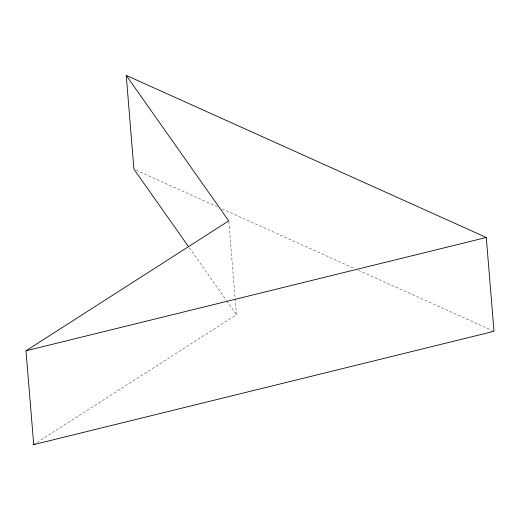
<?xml version="1.0" encoding="UTF-8"?>
<svg xmlns="http://www.w3.org/2000/svg" width="520" height="520" viewBox="0 0 520 520"><rect width="100%" height="100%" fill="white"/><g stroke="black" fill="none" stroke-linecap="round" stroke-linejoin="round"><path stroke-width="0.39" stroke-dasharray="2.6 1.95" d="M37.128 442.435L236.464 314.691L228.748 220.857M136.162 170.209L217.659 206.895M222.105 208.897L354.718 268.606M358.423 270.27L492.518 330.642M189.397 247.897L226.207 300.144M226.675 300.8L236.464 314.691"/><path stroke-width="0.78" d="M26 350.792L228.748 220.857L126.224 75.38L486.285 237.484L494 331.312L33.715 444.62L26 350.792L486.285 237.484M33.715 444.62L35.081 443.749M188.461 246.578L133.939 169.208L126.224 75.38"/></g></svg>
